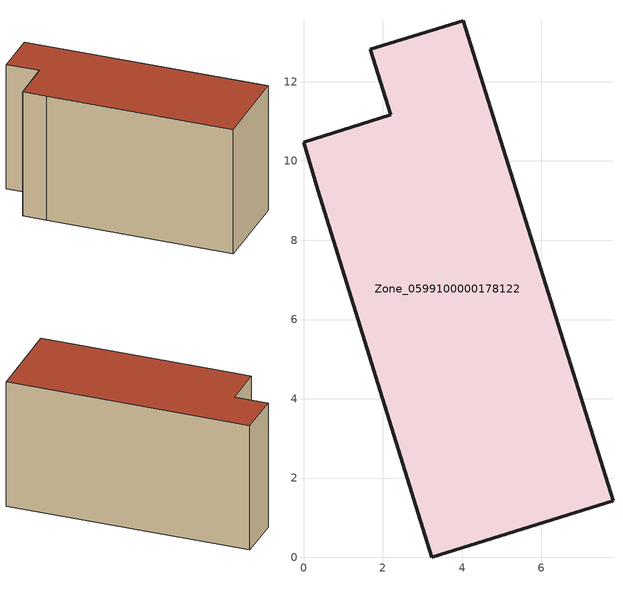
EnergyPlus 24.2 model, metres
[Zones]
Zone_0599100000178122
 floor ground (C_G): 0,10.47 2.2,11.16 1.68,12.82 4.03,13.54 7.81,1.43 3.24,0 0.36,9.27 z0
 wall outside (C_F): 2.2,11.16 0,10.47 0.36,9.27 3.24,0 7.81,1.43 4.03,13.54 1.68,12.82 2.2,11.16 z0:6.87
 roof outside (C_R): 4.03,13.54 1.68,12.82 2.2,11.16 0,10.47 0.36,9.27 3.24,0 7.81,1.43 z6.87
[BUILDING]
Pand.0599100000178122: North Axis=0; Terrain=City; Loads Convergence Tolerance Value=0.04; Temperature Convergence Tolerance Value=0.4; Solar Distribution=FullExterior; Maximum Number of Warmup Days=25; Minimum Number of Warmup Days=1
[Site:Location]
Rotterdam.The.Hague.AP_ZH_NLD Design_Conditions: Latitude=51.96; Longitude=4.45; Time Zone=1; Elevation=-4.5
[SITE:GROUNDTEMPERATURE:BUILDINGSURFACE]
18, 18, 18, 18, 18, 18, 18, 18, 18, 18, 18, 18
[MATERIAL] Thermal Absorptance=0.9; Solar Absorptance=0.7; Visible Absorptance=0.7
Name | Roughness | Thickness | Conductivity | Density | Specific Heat
G.TI.1992-2005 | MediumSmooth | 0.15 | 0.06 | 540 | 1210
F.TI.1992-2005 | Rough | 0.3 | 0.12 | 1920 | 840
R.TI.1992-2005 | MediumRough | 0.2 | 0.08 | 1500 | 1000
[CONSTRUCTION]
C_G: G.TI.1992-2005
C_F: F.TI.1992-2005
C_R: R.TI.1992-2005
[ZONE]
Zone_0599100000178122: Type=1; Multiplier=1; Ceiling Height=Autocalculate; Volume=Autocalculate; Floor Area=autocalculate; Part of Total Floor Area=Yes
[ZONEINFILTRATION:DESIGNFLOWRATE]
Infil_Zone_0599100000178122: Zone or ZoneList or Space or SpaceList=Zone_0599100000178122; Schedule=AlwaysOn; Design Flow Rate Calculation Method=Flow/Area; Flow Rate per Floor Area=0.0015; Constant Term Coefficient=1; Temperature Term Coefficient=0; Velocity Term Coefficient=0; Velocity Squared Term Coefficient=0
[HVACTEMPLATE:ZONE:IDEALLOADSAIRSYSTEM]
Zone_0599100000178122: Maximum Heating Supply Air Temperature=50; Minimum Cooling Supply Air Temperature=13; Maximum Heating Supply Air Humidity Ratio=0.0156; Minimum Cooling Supply Air Humidity Ratio=0.0077; Heating Limit=NoLimit; Cooling Limit=NoLimit; Dehumidification Control Type=ConstantSensibleHeatRatio; Cooling Sensible Heat Ratio=0.7; Dehumidification Setpoint=60; Humidification Control Type=None; Humidification Setpoint=30; Outdoor Air Method=None; Outdoor Air Flow Rate per Person=0.00944; Outdoor Air Flow Rate per Zone Floor Area=0; Outdoor Air Flow Rate per Zone=0; Demand Controlled Ventilation Type=None; Outdoor Air Economizer Type=NoEconomizer; Heat Recovery Type=None; Sensible Heat Recovery Effectiveness=0.7; Latent Heat Recovery Effectiveness=0.65
[ZONECONTROL:THERMOSTAT]
ThermostatControl_Zone_0599100000178122: Zone or ZoneList=Zone_0599100000178122; Control Type Schedule=DualSetpointControlType; Control 1=Thermostat_Zone_0599100000178122; Temperature Difference Between Cutout And Setpoint=0
[THERMOSTATSETPOINT:DUALSETPOINT]
Thermostat_Zone_0599100000178122: Heating Setpoint Temperature Schedule=HeatingSetpoint_Zone_0599100000178122; Cooling Setpoint Temperature Schedule=CoolingSetpoint_Zone_0599100000178122
[SCHEDULE:COMPACT]
HeatingSetpoint_Zone_0599100000178122: Through: 12/31, For: AllDays, Until: 24:00, 21
CoolingSetpoint_Zone_0599100000178122: Through: 12/31, For: AllDays, Until: 24:00, 24
DualSetpointControlType: Through: 12/31, For: AllDays, Until: 24:00, 4
AlwaysOn: Through: 12/31, For: AllDays, Until: 24:00, 1
